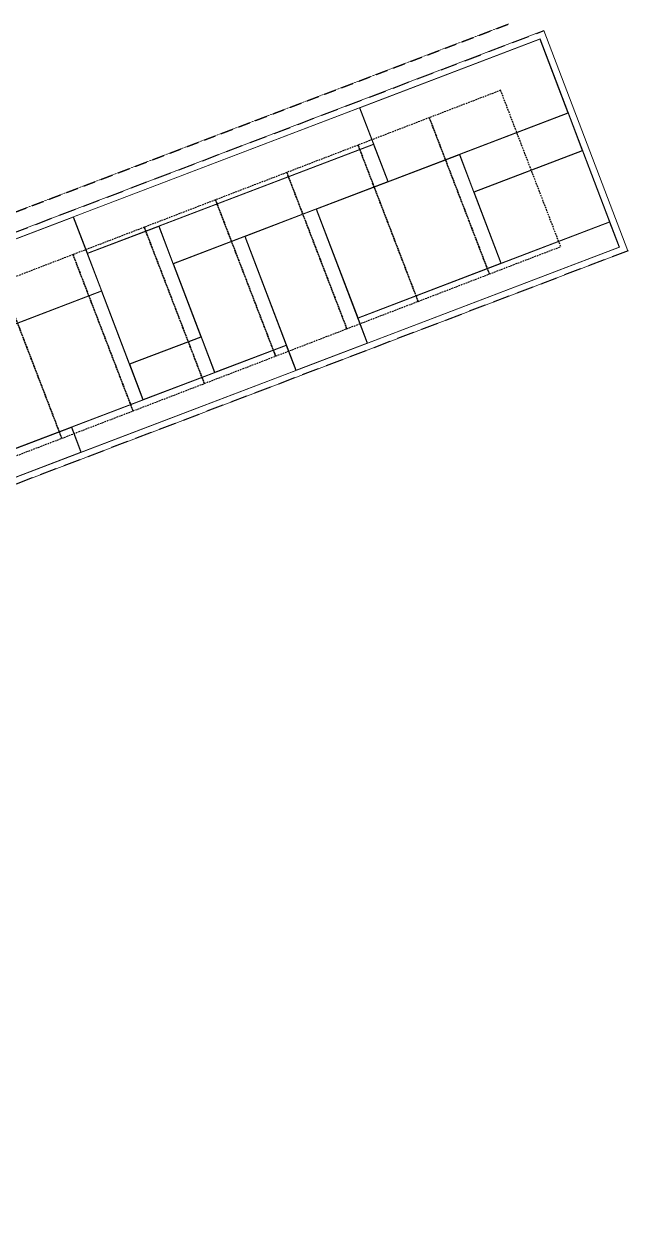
# Model space of a CAD drawing. Header units: millimetres. Extents: x 832728086 to 834530684, y 817551485 to 818349469.
# Drawn here: x 834508128 to 834530684, y 817876981 to 817921532 of the extents above; entities that cross this region are included whole.
import ezdxf

# ---------------------------------------------------------------- set-up
doc = ezdxf.new("R2010")
doc.units = ezdxf.units.MM
doc.header["$LTSCALE"] = 100
doc.linetypes.add('architecture 2$0$HIDDEN', pattern=[9.525, 6.35, -3.175])
doc.linetypes.add('Hidden', pattern=[9.525, 6.35, -3.175])
doc.layers.add('+C-160', color=160, linetype='Hidden')
doc.layers.add('architecture 2$0$126-concrete slabs-b', color=3, linetype='Continuous', lineweight=13)
doc.layers.add('architecture 2$0$191-elevation1', color=1, linetype='Continuous', lineweight=13)

# ---------------------------------------------------------------- blocks, each defined once
blk = doc.blocks.new('architecture 2$0$A$C364D581F')
at = {"color": 1, "linetype": 'architecture 2$0$HIDDEN', "ltscale": 0.0001, "elevation": 4.175}
for points in [[(834525.505, 817912.194), (834528.166, 817913.216), (834525.924, 817919.051), (834523.263, 817918.028)], [(834522.845, 817911.172), (834525.505, 817912.194), (834523.263, 817918.028), (834520.603, 817917.006)], [(834520.185, 817910.149), (834522.845, 817911.172), (834520.603, 817917.006), (834517.943, 817915.983)], [(834517.524, 817909.127), (834520.185, 817910.149), (834517.943, 817915.983), (834515.282, 817914.961)], [(834514.864, 817908.105), (834517.524, 817909.127), (834515.282, 817914.961), (834512.622, 817913.939)], [(834512.204, 817907.082), (834514.864, 817908.105), (834512.622, 817913.939), (834509.962, 817912.916)], [(834509.543, 817906.06), (834512.204, 817907.082), (834509.962, 817912.916), (834507.301, 817911.894)], [(834506.883, 817905.038), (834509.543, 817906.06), (834507.301, 817911.894), (834504.641, 817910.872)]]:
    blk.add_lwpolyline(points, close=True, dxfattribs=at)
blk = doc.blocks.new('architecture 2$0$A$C77E518AF')
at = {"layer": 'architecture 2$0$126-concrete slabs-b'}
for points in [[(834521.723, 817915.646), (834528.439, 817918.207), (834527.389, 817920.961), (834520.673, 817918.4)], [(834521.175, 817917.042), (834510.499, 817912.972), (834509.984, 817914.324), (834520.659, 817918.395)], [(834524.93, 817915.263), (834528.974, 817916.805), (834528.445, 817918.193), (834524.401, 817916.651)], [(834513.706, 817912.59), (834521.709, 817915.641), (834521.18, 817917.028), (834513.177, 817913.977)], [(834525.931, 817912.595), (834520.601, 817910.563), (834519.056, 817914.613), (834524.387, 817916.646)], [(834528.979, 817916.791), (834524.935, 817915.249), (834525.945, 817912.601), (834529.989, 817914.142)], [(834505.876, 817909.604), (834511.02, 817911.565), (834509.97, 817914.319), (834504.826, 817912.358)], [(834520.947, 817909.612), (834518.289, 817908.598), (834516.384, 817913.594), (834519.042, 817914.608)], [(834513.163, 817913.972), (834510.505, 817912.958), (834512.076, 817908.838), (834514.734, 817909.851)], [(834520.606, 817910.549), (834529.994, 817914.128), (834530.35, 817913.197), (834520.961, 817909.617)], [(834515.256, 817908.525), (834517.914, 817909.538), (834516.37, 817913.589), (834513.711, 817912.576)], [(834512.569, 817907.501), (834507.426, 817905.539), (834505.881, 817909.59), (834511.025, 817911.551)], [(834514.74, 817909.837), (834512.081, 817908.823), (834512.584, 817907.506), (834515.242, 817908.52)], [(834510.272, 817905.541), (834518.275, 817908.593), (834517.92, 817909.524), (834509.917, 817906.473)], [(834509.902, 817906.468), (834503.451, 817904.008), (834503.806, 817903.076), (834510.258, 817905.536)]]:
    blk.add_lwpolyline(points, close=True, dxfattribs=at)
at = {"layer": 'architecture 2$0$191-elevation1'}
blk.add_lwpolyline([(834498.079, 817910.048), (834527.54, 817921.281), (834530.675, 817913.058), (834436.148, 817877.017), (834433.013, 817885.24), (834433.235, 817885.324), (834436.285, 817877.324), (834530.366, 817913.195), (834527.401, 817920.973), (834498.164, 817909.826)], close=True, dxfattribs=at)
blk = doc.blocks.new('A$C062A3D83')
at = {"layer": '+C-160', "ltscale": 0.001}
blk.add_line((108683, -119651), (202901, -83728), dxfattribs=at)
at = {"layer": '+C-160'}
for p, q in [((109586, -120056), (204216, -83976)), ((207351, -92198), (112721, -128279))]:
    blk.add_line(p, q, dxfattribs=at)
at = {"layer": '+C-160', "xscale": 1000, "yscale": 1000}
for name in ['architecture 2$0$A$C77E518AF', 'architecture 2$0$A$C364D581F']:
    blk.add_blockref(name, (-834323333, -818005260), dxfattribs=at)

msp = doc.modelspace()

# ---------------------------------------------------------------- block references
at = {"layer": '+C-160', "ltscale": 5}
msp.add_blockref('A$C062A3D83', (834323333.3128, 818005260.0327), dxfattribs=at)

doc.saveas('drawing.dxf')
